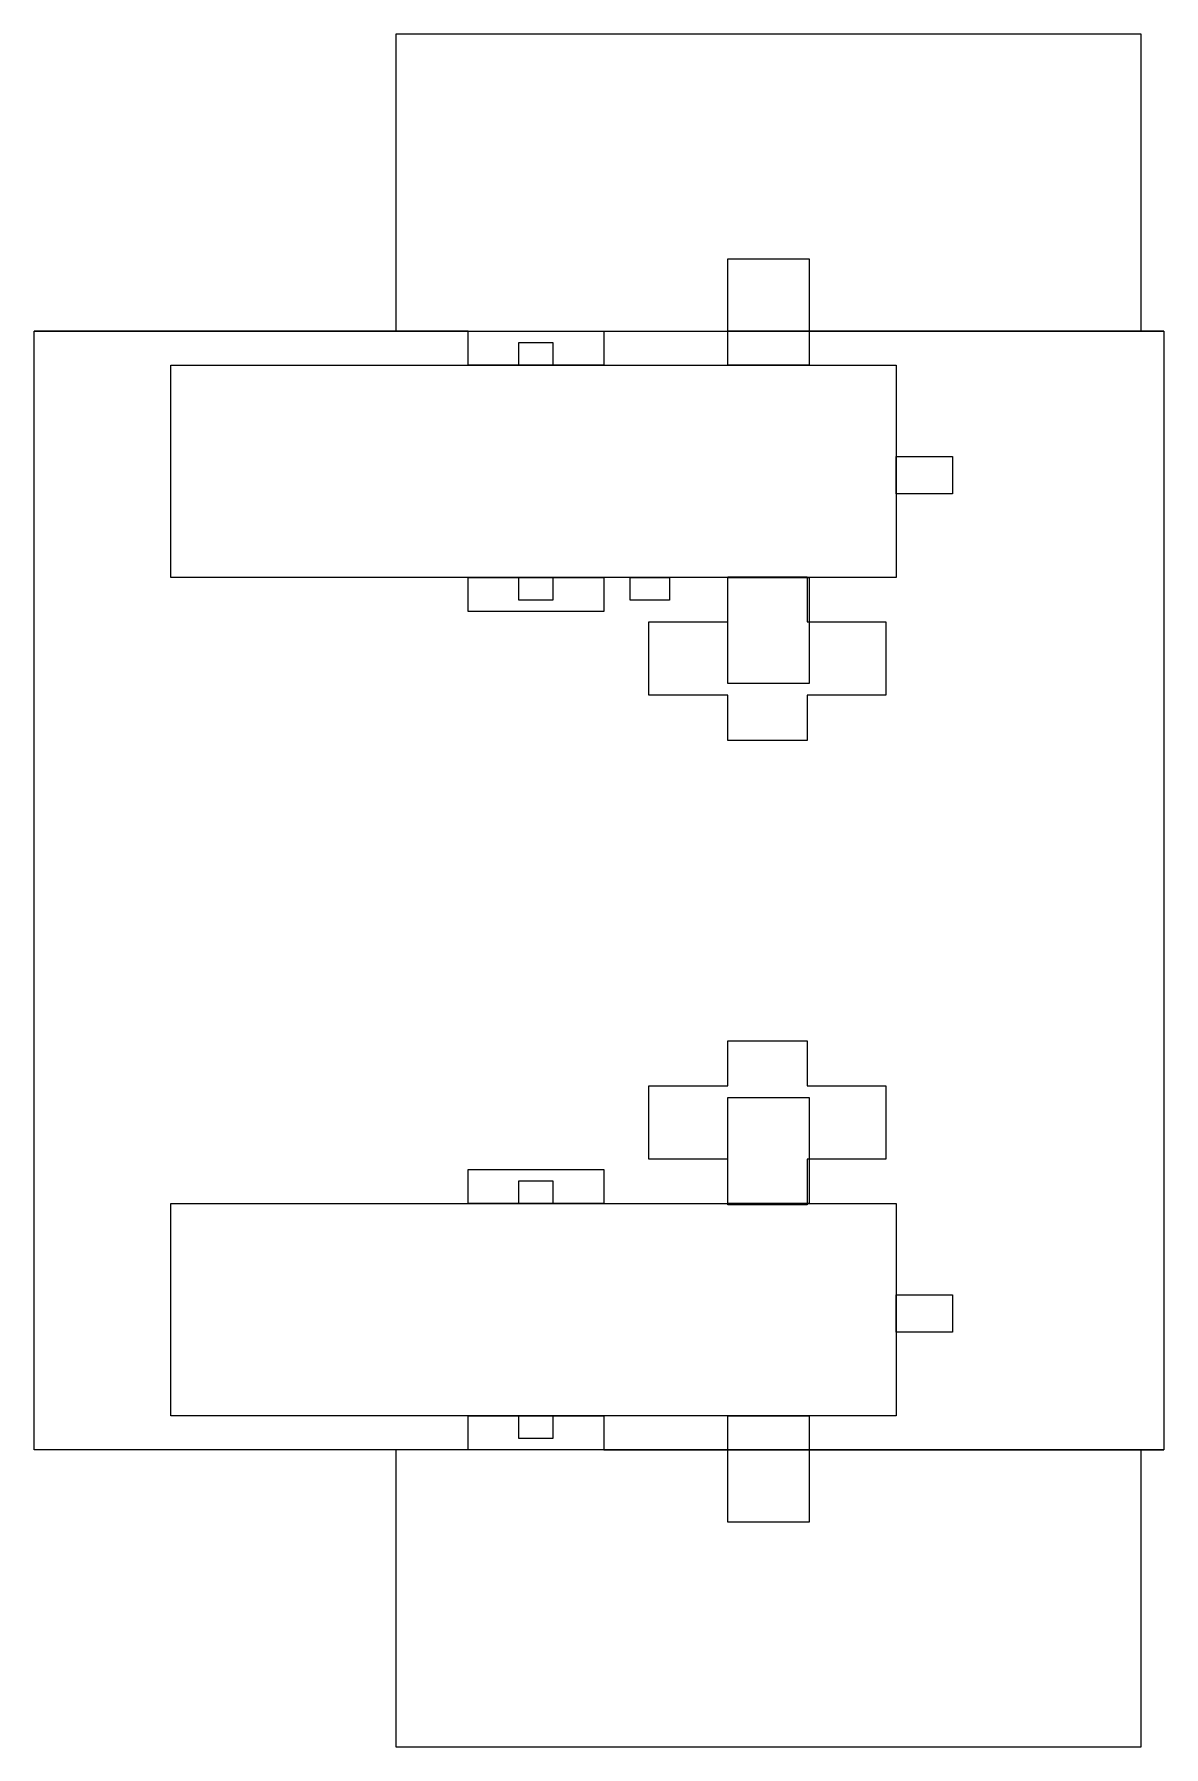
# Model space of a CAD drawing. Header units: millimetres. Extents: x -427 to 3453, y -1931 to 1921.
# Drawn here: x 2554.2 to 2654.2, y 989.5 to 1141.2 of the extents above; entities that cross this region are included whole.
import ezdxf

# ---------------------------------------------------------------- set-up
doc = ezdxf.new("R2010")
doc.units = ezdxf.units.MM
doc.layers.add('Layer 1', color=7, linetype='Continuous')

msp = doc.modelspace()

# ---------------------------------------------------------------- linework, layer by layer
msp.add_line((2604.548, 1111.862), (2592.554, 1111.862))
for points in [[(2586.151, 1141.161), (2586.151, 1114.861), (2652.151, 1114.861), (2652.151, 1141.161), (2586.151, 1141.161)], [(2619.151, 1111.862), (2615.551, 1111.862), (2615.551, 1121.262), (2622.751, 1121.262), (2622.751, 1111.862), (2615.551, 1111.862)], [(2592.554, 1015.836), (2554.151, 1015.836), (2554.151, 1114.861), (2592.554, 1114.861)], [(2654.151, 1114.861), (2654.151, 1114.861), (2654.151, 1015.836), (2604.583, 1015.836)], [(2604.583, 1114.861), (2654.151, 1114.861)], [(2598.551, 1111.862), (2597.051, 1111.862), (2597.051, 1113.862), (2600.051, 1113.862), (2600.051, 1111.862), (2597.051, 1111.862)], [(2630.451, 1111.862), (2630.451, 1093.062), (2566.251, 1093.062), (2566.251, 1111.862), (2630.451, 1111.862)], [(2635.451, 1102.462), (2635.451, 1100.476), (2630.451, 1100.476), (2630.451, 1103.767), (2635.451, 1103.767), (2635.451, 1102.462)], [(2598.551, 1091.062), (2597.051, 1091.062), (2597.051, 1093.062), (2600.051, 1093.062), (2600.051, 1091.062), (2597.051, 1091.062)], [(2606.901, 1091.062), (2606.901, 1093.062), (2610.401, 1093.062), (2610.401, 1091.062), (2606.901, 1091.062)], [(2619.151, 1083.662), (2615.551, 1083.662), (2615.551, 1093.062), (2622.751, 1093.062), (2622.751, 1083.662), (2615.551, 1083.662)], [(2619.151, 1037.635), (2615.551, 1037.635), (2615.551, 1047.035), (2622.751, 1047.035), (2622.751, 1037.635), (2615.551, 1037.635)], [(2598.551, 1037.635), (2597.051, 1037.635), (2597.051, 1039.635), (2600.051, 1039.635), (2600.051, 1037.635), (2597.051, 1037.635)], [(2630.451, 1037.635), (2630.451, 1018.835), (2566.251, 1018.835), (2566.251, 1037.635), (2630.451, 1037.635)], [(2635.451, 1028.235), (2635.451, 1026.248), (2630.451, 1026.248), (2630.451, 1029.539), (2635.451, 1029.539), (2635.451, 1028.235)], [(2598.551, 1016.835), (2597.051, 1016.835), (2597.051, 1018.835), (2600.051, 1018.835), (2600.051, 1016.835), (2597.051, 1016.835)], [(2619.151, 1009.435), (2615.551, 1009.435), (2615.551, 1018.835), (2622.751, 1018.835), (2622.751, 1009.435), (2615.551, 1009.435)], [(2586.151, 1015.836), (2586.151, 989.536), (2652.151, 989.536), (2652.151, 1015.836), (2586.151, 1015.836)]]:
    msp.add_lwpolyline(points)
at = {"layer": 'Layer 1', "lineweight": 0}
for points in [[(2592.554, 1113.238), (2592.554, 1114.861), (2554.151, 1114.861)], [(2604.583, 1111.862), (2592.554, 1111.862), (2592.554, 1114.861)], [(2604.583, 1114.861), (2604.583, 1111.862)], [(2654.151, 1114.861), (2615.551, 1114.861)], [(2604.583, 1090.064), (2592.554, 1090.064), (2592.554, 1093.062), (2604.583, 1093.062), (2604.583, 1090.064)], [(2629.56, 1082.655), (2622.575, 1082.655), (2622.575, 1078.634), (2615.555, 1078.634), (2615.555, 1082.655), (2608.57, 1082.655), (2608.57, 1089.146), (2615.555, 1089.146), (2615.555, 1093.133), (2622.575, 1093.133), (2622.575, 1089.146), (2629.56, 1089.146), (2629.56, 1082.655)], [(2629.56, 1041.551), (2622.575, 1041.551), (2622.575, 1037.529), (2615.555, 1037.529), (2615.555, 1041.551), (2608.57, 1041.551), (2608.57, 1048.042), (2615.555, 1048.042), (2615.555, 1052.028), (2622.575, 1052.028), (2622.575, 1048.042), (2629.56, 1048.042), (2629.56, 1041.551)], [(2604.583, 1037.635), (2592.554, 1037.635), (2592.554, 1040.633), (2604.583, 1040.633), (2604.583, 1037.635)], [(2592.554, 1015.836), (2592.554, 1018.835), (2604.583, 1018.835), (2604.583, 1015.836)], [(2604.583, 1017.459), (2604.583, 1015.836), (2654.151, 1015.836)]]:
    msp.add_lwpolyline(points, dxfattribs=at)

doc.saveas('drawing.dxf')
